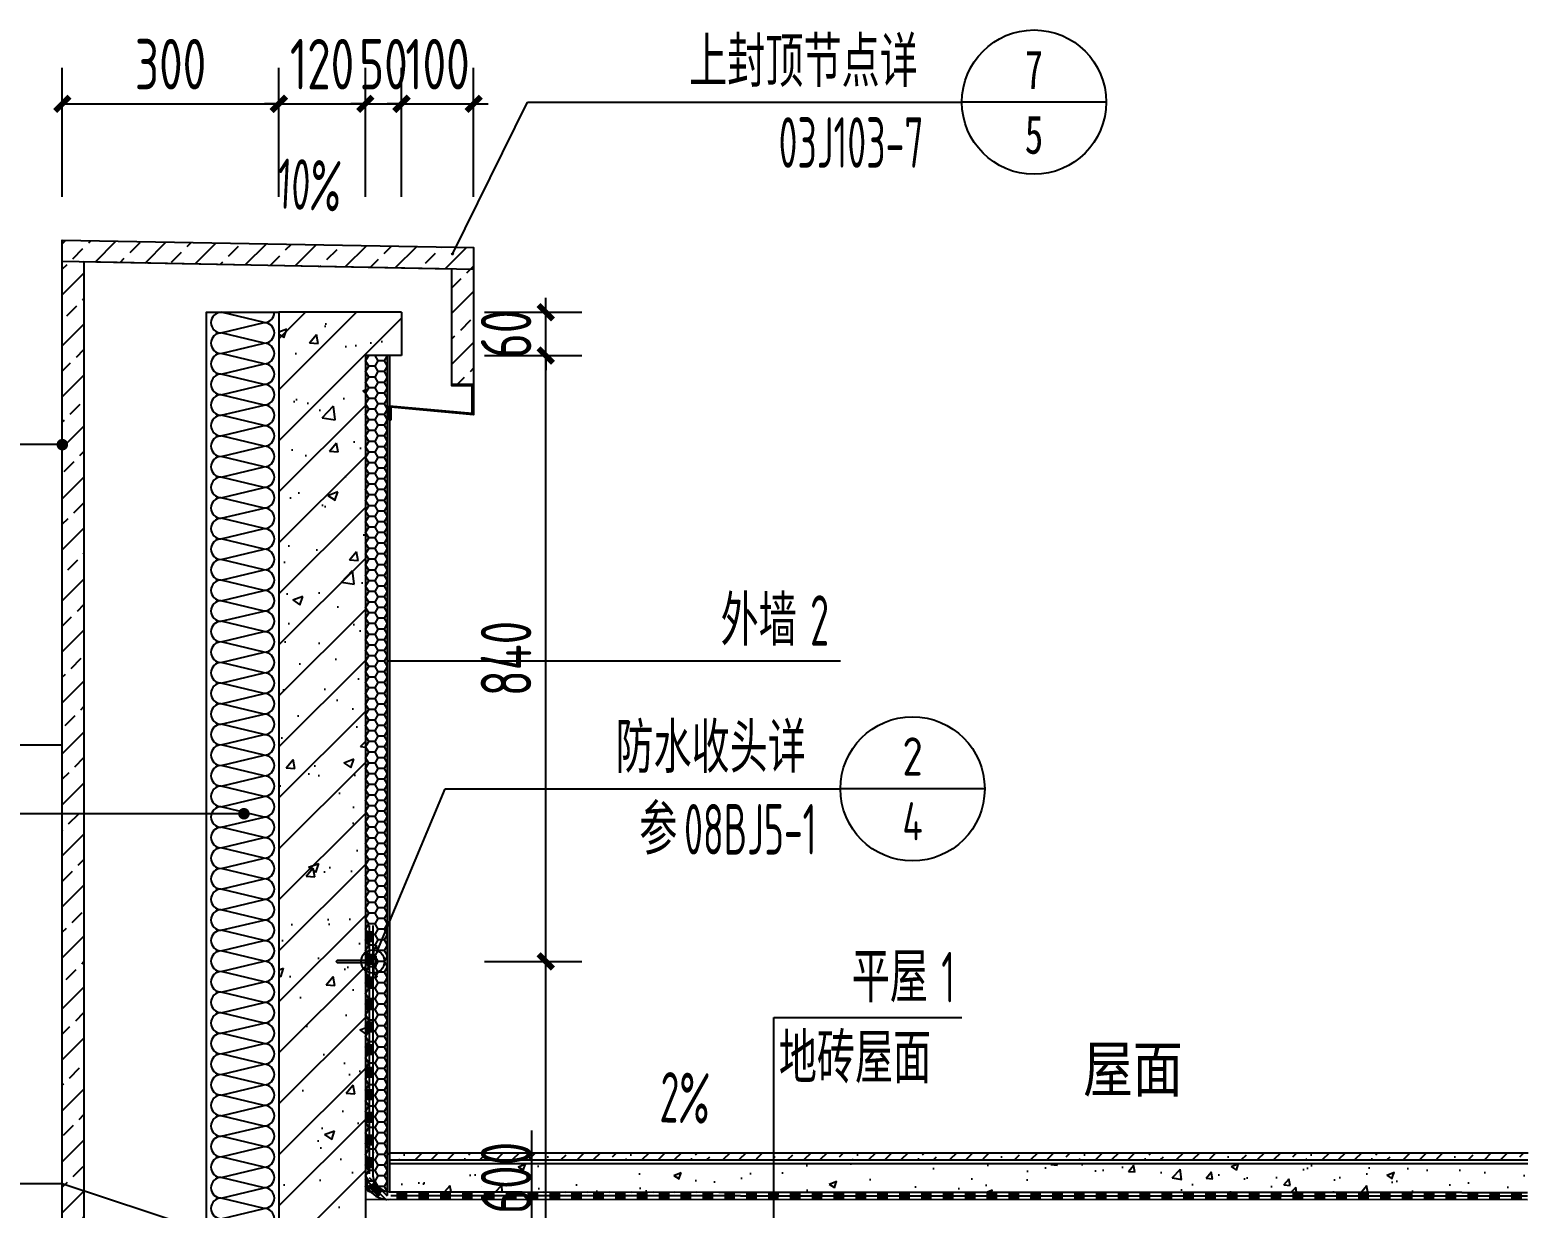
# Model space of a CAD drawing. Extents: x 198753 to 882193, y -399300 to 132460.
# Drawn here: x 411660 to 413736, y -60487 to -58853 of the extents above; entities that cross this region are included whole.
import ezdxf
from ezdxf.enums import TextEntityAlignment as Align

# ---------------------------------------------------------------- set-up
doc = ezdxf.new("R2010")
doc.units = 0
doc.header["$LTSCALE"] = 1000
doc.header["$MEASUREMENT"] = 0
doc.linetypes.add('DASH', pattern=[0.35, 0.25, -0.1])
doc.linetypes.add('DOTE', pattern=[2.42, 2, -0.2, 0.02, -0.2])
for name, color, linetype in [('01-标注_尺寸', 124, 'Continuous'), ('01-标注_符号', 200, 'Continuous'), ('02-TEXT_标注', 130, 'Continuous'), ('05-填充_天正', 26, 'Continuous'), ('A-0-房间名称', 7, 'Continuous'), ('A-D-金属剖线', 200, 'Continuous'), ('A-O_屋面', 201, 'Continuous'), ('A-O_防水层', 222, 'Continuous'), ('A-SUR_保温', 222, 'Continuous'), ('A-SUR_看线', 231, 'Continuous'), ('A_AXIS-轴线', 36, 'DOTE'), ('A_STR-砼墙', 51, 'Continuous'), ('D_石材', 111, 'Continuous'), ('构造物', 145, 'Continuous')]:
    doc.layers.add(name, color=color, linetype=linetype)
doc.styles.add('_TCH_DIM', font='ROS1', dxfattribs={"width": 0.8, "bigfont": 'JD'})
doc.styles.add('_TCH_DIM_T3', font='ROS1', dxfattribs={"width": 0.8, "bigfont": 'JD'})
doc.styles.add('_TCH_LABEL', font='STXIHEI.TTF', dxfattribs={"width": 0.75})
doc.styles.add('_TCH_SPACE', font='STXIHEI.TTF', dxfattribs={"width": 0.75, "height": 5})
doc.dimstyles.new('_TCH_ARCH&&20', dxfattribs={"dimtxt": 70, "dimasz": 20, "dimexe": 50, "dimexo": 60, "dimgap": 20, "dimtad": 1, "dimdec": 0, "dimzin": 0, "dimdsep": 46, "dimtxsty": '_TCH_DIM_T3', "dimblk": 'ARCHTICK', "dimcen": 0.09, "dimclrt": 4, "dimazin": 2, "dimtfac": 1, "dimtdec": 0, "dimtix": 1, "dimtmove": 2, "dimatfit": 3, "dimfxl": 0, "dimtolj": 1, "dimtzin": 0, "dimarcsym": 0})
pattern_1 = [(45, (0, 0), (-35.355339, 35.355339), []), (50, (0, 0), (143.452037, -12.550427), [15, -165]), (355, (0, 0), (-27.750267, 150.438427), [12, -132]), (100.4514, (11.95, -1.05), (115.701876, 137.88791), [12.74804, -140.22842]), (46.1842, (0, 40), (213.44821, -33.1038), [22.5, -247.5]), (96.6356, (17.79, 37.24), (186.93254, 194.82357), [19.12206, -210.3426]), (351.1842, (0, 40), (186.93239, 194.82372), [18, -198]), (21, (20, 30), (119.38141, -80.523778), [15, -165]), (326, (20, 30), (48.663066, 145.03001), [12, -132]), (71.4514, (29.95, 23.29), (168.044526, 64.5061), [12.74804, -140.22842]), (37.5, (0, 0), (2.431971, 66.578771), [0, -130.4, 0, -134, 0, -132.5]), (7.5, (0, 0), (52.613907, 78.882342), [0, -76.4, 0, -127.4, 0, -50.5]), (327.5, (-44.6, 0), (106.764487, -4.5109743), [0, -50, 0, -156, 0, -207]), (317.5, (-64.6, 0), (116.637234, 20.020996), [0, -65, 0, -103.6, 0, -147])]

# ---------------------------------------------------------------- blocks, each defined once
blk = doc.blocks.new('A$C1C2A6847')
for p, q in [((52, 23.1), (55, 28.3)), ((55, 28.3), (55, 14)), ((52, 19.1), (55, 14))]:
    blk.add_line(p, q)
for points in [[(56, 42.1), (51, 37.1), (51, 5.1), (56, 0.1)], [(0, 21.1), (2, 23.1), (52, 23.1), (52, 19.1), (2, 19.1), (0, 21.1)], [(56.7, 41.4), (52, 36.7), (52, 26.6)], [(52, 25.6), (52, 16.6)], [(52, 15.6), (52, 5.6), (56.7, 0.9)]]:
    blk.add_lwpolyline(points)
for centre, start, end in [((56.4, 41.8), 315, 135), ((52, 26.1), 270, 90), ((52, 16.1), 270, 90), ((56.4, 0.5), 225, 45)]:
    blk.add_arc(centre, 0.5, start, end)
blk = doc.blocks.new('$LinePat$防水层2')
at = {"color": 0}
blk.add_line((0, 0), (600, 0), dxfattribs=at)
blk.add_solid([(150, 0), (450, 0), (150, -100), (450, -100)], dxfattribs=at)
blk = doc.blocks.new('$LinePat$聚苯板')
at = {"color": 0}
for p, q in [((14.8, -8.6), (0, 0)), ((29.7, 0), (14.8, -8.6)), ((14.8, -25.7), (0, -34.3)), ((0, -34.3), (0, -51.4)), ((14.8, -8.6), (14.8, -25.7)), ((29.7, -34.3), (14.8, -25.7)), ((0, -51.4), (14.8, -60)), ((14.8, -60), (29.7, -51.4))]:
    blk.add_line(p, q, dxfattribs=at)
blk = doc.blocks.new('_ArchTick')
at = {"color": 0, "linetype": 'ByBlock', "const_width": 0.4}
blk.add_lwpolyline([(-0.5, -0.5), (0.5, 0.5)], dxfattribs=at)
blk = doc.blocks.new('*D1651')
at = {"layer": '01-标注_尺寸', "color": 0, "lineweight": -2, "transparency": 16777216}
for p, q in [((412289.8, -60144.9), (412424.9, -60144.9)), ((412374.9, -60744.9), (412374.9, -60144.9)), ((412289.8, -60744.9), (412424.9, -60744.9))]:
    blk.add_line(p, q, dxfattribs=at)
at = {"layer": 'Defpoints', "color": 0, "transparency": 16777216}
for p in [(412229.8, -60144.9), (412374.9, -60144.9), (412229.8, -60744.9)]:
    blk.add_point(p, dxfattribs=at)
at = {"layer": '01-标注_尺寸', "color": 0, "lineweight": -2, "transparency": 16777216, "xscale": 20, "yscale": 20, "zscale": 20}
for p, rotation in [((412374.9, -60144.9), 90), ((412374.9, -60744.9), 270)]:
    blk.add_blockref('_ArchTick', p, dxfattribs=dict(at, rotation=rotation))
at = {"layer": '01-标注_尺寸', "color": 4, "transparency": 16777216, "insert": (412319.9, -60444.9), "char_height": 70, "attachment_point": 5, "rotation": 90, "style": '_TCH_DIM_T3'}
blk.add_mtext('\\A1;600', dxfattribs=at)
blk = doc.blocks.new('*D1652')
at = {"layer": '01-标注_尺寸', "color": 0, "lineweight": -2, "transparency": 16777216}
for p, q in [((412289.8, -59304.9), (412424.9, -59304.9)), ((412374.9, -60144.9), (412374.9, -59304.9)), ((412289.8, -60144.9), (412424.9, -60144.9))]:
    blk.add_line(p, q, dxfattribs=at)
at = {"layer": 'Defpoints', "color": 0, "transparency": 16777216}
for p in [(412229.8, -59304.9), (412374.9, -59304.9), (412229.8, -60144.9)]:
    blk.add_point(p, dxfattribs=at)
at = {"layer": '01-标注_尺寸', "color": 0, "lineweight": -2, "transparency": 16777216, "xscale": 20, "yscale": 20, "zscale": 20}
for p, rotation in [((412374.9, -59304.9), 90), ((412374.9, -60144.9), 270)]:
    blk.add_blockref('_ArchTick', p, dxfattribs=dict(at, rotation=rotation))
at = {"layer": '01-标注_尺寸', "color": 4, "transparency": 16777216, "insert": (412319.9, -59724.9), "char_height": 70, "attachment_point": 5, "rotation": 90, "style": '_TCH_DIM_T3'}
blk.add_mtext('\\A1;840', dxfattribs=at)
blk = doc.blocks.new('*D1653')
at = {"layer": '01-标注_尺寸', "color": 0, "lineweight": -2, "transparency": 16777216}
for p, q in [((412374.9, -59244.9), (412374.9, -59224.9)), ((412289.8, -59244.9), (412424.9, -59244.9)), ((412374.9, -59304.9), (412374.9, -59244.9)), ((412289.8, -59304.9), (412424.9, -59304.9)), ((412374.9, -59304.9), (412374.9, -59324.9))]:
    blk.add_line(p, q, dxfattribs=at)
at = {"layer": 'Defpoints', "color": 0, "transparency": 16777216}
for p in [(412229.8, -59244.9), (412374.9, -59244.9), (412229.8, -59304.9)]:
    blk.add_point(p, dxfattribs=at)
at = {"layer": '01-标注_尺寸', "color": 0, "lineweight": -2, "transparency": 16777216, "xscale": 20, "yscale": 20, "zscale": 20}
for p, rotation in [((412374.9, -59244.9), 270), ((412374.9, -59304.9), 90)]:
    blk.add_blockref('_ArchTick', p, dxfattribs=dict(at, rotation=rotation))
at = {"layer": '01-标注_尺寸', "color": 4, "transparency": 16777216, "insert": (412319.9, -59274.9), "char_height": 70, "attachment_point": 5, "rotation": 90, "style": '_TCH_DIM_T3'}
blk.add_mtext('\\A1;60', dxfattribs=at)
blk = doc.blocks.new('$LinePat$岩棉板')
at = {"color": 0}
for p, q in [((0, -17), (12, -67)), ((12, -67), (24, -17))]:
    blk.add_line(p, q, dxfattribs=at)
for centre, start, end in [((12, -17), 0, 180), ((0, -67), 270, 0), ((24, -67), 180, 270)]:
    blk.add_arc(centre, 12, start, end, dxfattribs=at)
at = {"layer": 'Defpoints'}
blk.add_point((0, 0.1), dxfattribs=at)
at = {"layer": 'Defpoints', "color": 0}
blk.add_point((24, -84), dxfattribs=at)
blk = doc.blocks.new('*D1660')
at = {"layer": '01-标注_尺寸', "color": 0, "lineweight": -2, "transparency": 16777216}
for p, q in [((411704.9, -59084.9), (411704.9, -58905.9)), ((412004.9, -59084.9), (412004.9, -58905.9)), ((411704.9, -58955.9), (412004.9, -58955.9))]:
    blk.add_line(p, q, dxfattribs=at)
at = {"layer": 'Defpoints', "color": 0, "transparency": 16777216}
for p in [(412004.9, -58955.9), (411704.9, -59144.9), (412004.9, -59144.9)]:
    blk.add_point(p, dxfattribs=at)
at = {"layer": '01-标注_尺寸', "color": 0, "lineweight": -2, "transparency": 16777216, "xscale": 20, "yscale": 20, "zscale": 20, "rotation": 180}
blk.add_blockref('_ArchTick', (411704.9, -58955.9), dxfattribs=at)
at = {"layer": '01-标注_尺寸', "color": 0, "lineweight": -2, "transparency": 16777216, "xscale": 20, "yscale": 20, "zscale": 20}
blk.add_blockref('_ArchTick', (412004.9, -58955.9), dxfattribs=at)
at = {"layer": '01-标注_尺寸', "color": 4, "transparency": 16777216, "insert": (411854.9, -58900.9), "char_height": 70, "attachment_point": 5, "style": '_TCH_DIM_T3'}
blk.add_mtext('\\A1;300', dxfattribs=at)
blk = doc.blocks.new('*D1661')
at = {"layer": '01-标注_尺寸', "color": 0, "lineweight": -2, "transparency": 16777216}
for p, q in [((412004.9, -59084.9), (412004.9, -58905.9)), ((412124.9, -59084.9), (412124.9, -58905.9)), ((412004.9, -58955.9), (411984.9, -58955.9)), ((412004.9, -58955.9), (412124.9, -58955.9)), ((412124.9, -58955.9), (412144.9, -58955.9))]:
    blk.add_line(p, q, dxfattribs=at)
at = {"layer": 'Defpoints', "color": 0, "transparency": 16777216}
for p in [(412124.9, -58955.9), (412004.9, -59144.9), (412124.9, -59144.9)]:
    blk.add_point(p, dxfattribs=at)
at = {"layer": '01-标注_尺寸', "color": 0, "lineweight": -2, "transparency": 16777216, "xscale": 20, "yscale": 20, "zscale": 20}
blk.add_blockref('_ArchTick', (412004.9, -58955.9), dxfattribs=at)
at = {"layer": '01-标注_尺寸', "color": 0, "lineweight": -2, "transparency": 16777216, "xscale": 20, "yscale": 20, "zscale": 20, "rotation": 180}
blk.add_blockref('_ArchTick', (412124.9, -58955.9), dxfattribs=at)
at = {"layer": '01-标注_尺寸', "color": 4, "transparency": 16777216, "insert": (412064.9, -58900.9), "char_height": 70, "attachment_point": 5, "style": '_TCH_DIM_T3'}
blk.add_mtext('\\A1;120', dxfattribs=at)
blk = doc.blocks.new('*D1662')
at = {"layer": '01-标注_尺寸', "color": 0, "lineweight": -2, "transparency": 16777216}
for p, q in [((412124.9, -59084.9), (412124.9, -58905.9)), ((412174.9, -59084.9), (412174.9, -58905.9)), ((412124.9, -58955.9), (412104.9, -58955.9)), ((412124.9, -58955.9), (412174.9, -58955.9)), ((412174.9, -58955.9), (412194.9, -58955.9))]:
    blk.add_line(p, q, dxfattribs=at)
at = {"layer": 'Defpoints', "color": 0, "transparency": 16777216}
for p in [(412174.9, -58955.9), (412124.9, -59144.9), (412174.9, -59144.9)]:
    blk.add_point(p, dxfattribs=at)
at = {"layer": '01-标注_尺寸', "color": 0, "lineweight": -2, "transparency": 16777216, "xscale": 20, "yscale": 20, "zscale": 20}
blk.add_blockref('_ArchTick', (412124.9, -58955.9), dxfattribs=at)
at = {"layer": '01-标注_尺寸', "color": 0, "lineweight": -2, "transparency": 16777216, "xscale": 20, "yscale": 20, "zscale": 20, "rotation": 180}
blk.add_blockref('_ArchTick', (412174.9, -58955.9), dxfattribs=at)
at = {"layer": '01-标注_尺寸', "color": 4, "transparency": 16777216, "insert": (412149.9, -58900.9), "char_height": 70, "attachment_point": 5, "style": '_TCH_DIM_T3'}
blk.add_mtext('\\A1;50', dxfattribs=at)
blk = doc.blocks.new('*D1663')
at = {"layer": '01-标注_尺寸', "color": 0, "lineweight": -2, "transparency": 16777216}
for p, q in [((412174.9, -59084.9), (412174.9, -58905.9)), ((412274.9, -59084.9), (412274.9, -58905.9)), ((412174.9, -58955.9), (412154.9, -58955.9)), ((412174.9, -58955.9), (412274.9, -58955.9)), ((412274.9, -58955.9), (412294.9, -58955.9))]:
    blk.add_line(p, q, dxfattribs=at)
at = {"layer": 'Defpoints', "color": 0, "transparency": 16777216}
for p in [(412274.9, -58955.9), (412174.9, -59144.9), (412274.9, -59144.9)]:
    blk.add_point(p, dxfattribs=at)
at = {"layer": '01-标注_尺寸', "color": 0, "lineweight": -2, "transparency": 16777216, "xscale": 20, "yscale": 20, "zscale": 20}
blk.add_blockref('_ArchTick', (412174.9, -58955.9), dxfattribs=at)
at = {"layer": '01-标注_尺寸', "color": 0, "lineweight": -2, "transparency": 16777216, "xscale": 20, "yscale": 20, "zscale": 20, "rotation": 180}
blk.add_blockref('_ArchTick', (412274.9, -58955.9), dxfattribs=at)
at = {"layer": '01-标注_尺寸', "color": 4, "transparency": 16777216, "insert": (412224.9, -58900.9), "char_height": 70, "attachment_point": 5, "style": '_TCH_DIM_T3'}
blk.add_mtext('\\A1;100', dxfattribs=at)

msp = doc.modelspace()

# ---------------------------------------------------------------- hatches: boundary and pattern name
at = {"layer": '05-填充_天正'}
h = msp.add_hatch(dxfattribs=at)
h.set_pattern_fill('天然石材', color=256, scale=10, style=0)
h.set_pattern_definition([(45, (362127.214, -77826.947), (-35.355353, 35.355353), []), (45, (362144.6, -77844.9), (-35.355353, 35.355353), [19.73685, -11.2782])])
h.paths.add_polyline_path([(412004.9, -62644.9), (411704.9, -62644.9), (411704.9, -59144.9), (412274.9, -59154.9), (412274.9, -59344.9), (412244.9, -59344.9), (412244.9, -59184.9), (411734.9, -59174.9), (411734.9, -62614.9), (412004.9, -62614.9)])
h = msp.add_hatch(dxfattribs=at)
h.set_pattern_fill('钢筋混凝土', color=256, scale=20, style=0)
h.set_pattern_definition(pattern_1)
h.paths.add_polyline_path([(412004.9, -59244.9), (412004.9, -59304.9), (412174.9, -59304.9), (412174.9, -59244.9)])
h = msp.add_hatch(dxfattribs=at)
h.set_pattern_fill('钢筋混凝土', color=256, scale=20, style=0)
h.set_pattern_definition(pattern_1)
h.paths.add_polyline_path([(412004.9, -60744.9), (412124.9, -60744.9), (412124.9, -59304.9), (412004.9, -59304.9)])
at = {"layer": 'A-SUR_保温'}
h = msp.add_hatch(dxfattribs=at)
h.set_pattern_fill('ANSI36', color=26, scale=10)
h.set_pattern_definition([(45, (322600.384, 341678.143), (8.4189901, 30.8696304), [39.6875, -7.9375, 0, -7.9375])])
h.paths.add_polyline_path([(413734.9, -60419.7), (413734.9, -60409.7), (412135.2, -60409.5), (412135.2, -60419.5)])
h = msp.add_hatch(dxfattribs=at)
h.set_pattern_fill('混凝土', color=26, scale=15)
h.set_pattern_definition([(50, (322600.38, 341678.14), (107.589027, -9.41282), [11.25, -123.75]), (355, (322600.38, 341678.14), (-20.8127, 112.82882), [9, -99]), (100.4514, (322609.35, 341677.36), (86.776407, 103.41593), [9.561029, -105.171317]), (46.1842, (322600.38, 341708.14), (160.086157, -24.827852), [16.875, -185.625]), (96.6356, (322613.72, 341706.07), (140.199406, 146.11768), [14.34154, -157.75695]), (351.1842, (322600.38, 341708.14), (140.19929, 146.11779), [13.5, -148.5]), (21, (322615.38, 341700.64), (89.536058, -60.392834), [11.25, -123.75]), (326, (322615.38, 341700.64), (36.4973, 108.772507), [9, -99]), (71.4514, (322622.84, 341695.61), (126.033394, 48.379575), [9.561029, -105.171317]), (37.5, (322600.384, 341678.143), (1.8239783, 49.934078), [0, -97.8, 0, -100.5, 0, -99.375]), (7.5, (322600.384, 341678.143), (39.4604306, 59.161757), [0, -57.3, 0, -95.55, 0, -37.875]), (327.5, (322566.934, 341678.143), (80.0733654, -3.3832308), [0, -37.5, 0, -117, 0, -155.25]), (317.5, (322551.934, 341678.14), (87.477925, 15.015747), [0, -48.75, 0, -77.7, 0, -110.25])])
h.paths.add_polyline_path([(413734.9, -60464.6), (413734.9, -60425), (412165.2, -60425), (412165.2, -60464.5)])

# ---------------------------------------------------------------- linework, layer by layer
at = {"layer": '01-标注_符号'}
for p, q in [((412246, -59163.3), (412349.5, -58953.5)), ((412349.5, -58953.5), (412951.6, -58953.5)), ((413151.6, -58953.5), (412951.6, -58953.5)), ((411704.9, -59428.4), (411628, -59428.4)), ((412155.2, -59728.2), (412359.1, -59728.2)), ((412359.1, -59728.2), (412783.2, -59728.2)), ((412141.5, -60129.9), (412235.3, -59905.6)), ((412235.3, -59905.6), (412783.2, -59905.6)), ((412983.2, -59905.6), (412783.2, -59905.6)), ((411956.6, -59940.1), (411628, -59940.1)), ((412691, -60744.9), (412691, -60222.7)), ((412691, -60222.7), (412951.6, -60222.7)), ((411704.9, -60453), (411018, -60453)), ((412139.9, -60597), (411704.9, -60453))]:
    msp.add_line(p, q, dxfattribs=at)
for points in [[(411932.5, -59118.8, 0, 0, 0), (412091.1, -59126.5, 16, 0, 0), (412151.1, -59129.4, 0, 0, 0)], [(412450.6, -60386.2, 0, 0, 0), (412609.3, -60391.3, 16, 0, 0), (412669.2, -60393.2, 0, 0, 0)]]:
    msp.add_lwpolyline(points, format="xyseb", dxfattribs=at)
at = {"layer": '01-标注_符号', "const_width": 8}
for points in [[(411708.9, -59428.4, 1), (411700.9, -59428.4, 1)], [(411960.6, -59940.1, 1), (411952.6, -59940.1, 1)]]:
    msp.add_lwpolyline(points, format="xyb", close=True, dxfattribs=at)
at = {"layer": '01-标注_符号'}
for centre, radius in [((413051.6, -58953.5), 100), ((412245.6, -59164.1), 0.876), ((412883.2, -59905.6), 100), ((412135.2, -60144.9), 16.2)]:
    msp.add_circle(centre, radius, dxfattribs=at)
at = {"layer": 'A-D-金属剖线'}
msp.add_lwpolyline([(412160.2, -59394.4), (412158.2, -59394.4), (412158.2, -59374.4), (412272.9, -59384.7), (412272.9, -59346.9), (412244.9, -59346.9), (412244.9, -59344.9), (412274.9, -59344.9), (412274.9, -59386.9), (412160.2, -59376.6), (412160.2, -59394.4)], dxfattribs=at)
at = {"layer": 'A-O_屋面'}
for p, q in [((412158.9, -60410), (413736.2, -60410)), ((412158.2, -60420), (413736.1, -60420)), ((412158.2, -60425), (413736, -60425)), ((412125.2, -60474.4), (413735.3, -60474.9))]:
    msp.add_line(p, q, dxfattribs=at)
msp.add_lwpolyline([(412158.2, -59304.9), (412158.2, -60464.4)], dxfattribs=at)
at = {"layer": 'A-O_防水层'}
for points in [[(412125.2, -59304.9), (412125.2, -60439.4, 0.49936), (412160.2, -60474.4), (413735.3, -60474.9)], [(412135.2, -60094.9), (412135.2, -60439.4, 0.414214), (412160.2, -60464.4), (413735.4, -60465)]]:
    msp.add_lwpolyline(points, format="xyb", dxfattribs=at)
at = {"layer": 'A-SUR_保温', "color": 26}
msp.add_line((412155.2, -59304.9), (412155.2, -60469.4), dxfattribs=at)
at = {"layer": 'A-SUR_保温'}
msp.add_lwpolyline([(412004.9, -62614.9), (411904.9, -62614.9), (411904.9, -59244.9), (412004.9, -59244.9)], dxfattribs=at)
at = {"layer": 'A-SUR_看线'}
msp.add_line((411704.9, -59844.9), (407932.9, -59844.9), dxfattribs=at)
at = {"layer": 'A_AXIS-轴线', "ltscale": 0.4}
msp.add_line((412354.9, -60379.4), (412354.9, -78919.5), dxfattribs=at)
at = {"layer": 'A_STR-砼墙'}
for p, q in [((412004.9, -59244.9), (412004.9, -59304.9)), ((412174.9, -59244.9), (412004.9, -59244.9)), ((412174.9, -59244.9), (412174.9, -59304.9)), ((412004.9, -59304.9), (412004.9, -60744.9)), ((412124.9, -59304.9), (412124.9, -60744.9)), ((412174.9, -59304.9), (412124.9, -59304.9))]:
    msp.add_line(p, q, dxfattribs=at)
at = {"layer": 'D_石材'}
msp.add_line((412274.9, -59185.5), (411704.9, -59174.3), dxfattribs=at)
msp.add_lwpolyline([(412004.9, -62644.9), (411704.9, -62644.9), (411704.9, -59144.9), (412274.9, -59154.9), (412274.9, -59344.9), (412244.9, -59344.9), (412244.9, -59184.9), (411734.9, -59174.9), (411734.9, -62614.9), (412004.9, -62614.9)], close=True, dxfattribs=at)

# ---------------------------------------------------------------- block references
at = {"layer": 'A-O_防水层', "yscale": 0.05, "zscale": 0.05}
for p, xscale, rotation in [((412130.2, -60094.9), 0.05219458858855378, 270.0000000022945), ((412135.2, -60094.9), 0.05219458858855378, 270.0000000022945), ((412130.2, -60126.2), 0.05219458858855378, 270.0000000022945), ((412135.2, -60126.2), 0.05219458858855378, 270.0000000022945), ((412130.2, -60157.5), 0.05219458858855378, 270.0000000022945), ((412135.2, -60157.5), 0.05219458858855378, 270.0000000022945), ((412130.2, -60188.8), 0.05219458858855378, 270.0000000022945), ((412135.2, -60188.8), 0.05219458858855378, 270.0000000022945), ((412130.2, -60220.2), 0.05219458858855378, 270.0000000022945), ((412135.2, -60220.2), 0.05219458858855378, 270.0000000022945), ((412130.2, -60251.5), 0.05219458858855378, 270.0000000022945), ((412135.2, -60251.5), 0.05219458858855378, 270.0000000022945), ((412130.2, -60282.8), 0.05219458858855378, 270.0000000022945), ((412135.2, -60282.8), 0.05219458858855378, 270.0000000022945), ((412130.2, -60314.1), 0.05219458858855378, 270.0000000022945), ((412135.2, -60314.1), 0.05219458858855378, 270.0000000022945), ((412130.2, -60345.4), 0.05219458858855378, 270.0000000022945), ((412135.2, -60345.4), 0.05219458858855378, 270.0000000022945), ((412130.2, -60376.7), 0.05219458858855378, 270.0000000022945), ((412135.2, -60376.7), 0.05219458858855378, 270.0000000022945), ((412130.2, -60408.1), 0.05219458858855378, 270.0000000022945), ((412135.2, -60408.1), 0.05219458858855378, 270.0000000022945), ((412124, -60445.6), 0.07071067811865477, 315), ((412130, -60444.6), 0.05892556509887896, 315), ((412160.2, -60464.4), 0.05048550329985482, 359.9780935677489), ((412160.2, -60469.4), 0.05048334911008409, 359.979408803351), ((412190.5, -60464.4), 0.05048550329985482, 359.9780935677489), ((412190.5, -60469.4), 0.05048334911008409, 359.979408803351), ((412220.8, -60464.4), 0.05048550329985482, 359.9780935677489), ((412220.8, -60469.4), 0.05048334911008409, 359.979408803351), ((412251.1, -60464.4), 0.05048550329985482, 359.9780935677489), ((412251.1, -60469.4), 0.05048334911008409, 359.979408803351), ((412281.4, -60464.4), 0.05048550329985482, 359.9780935677489), ((412281.4, -60469.4), 0.05048334911008409, 359.979408803351), ((412311.7, -60464.4), 0.05048550329985482, 359.9780935677489), ((412311.7, -60469.4), 0.05048334911008409, 359.979408803351), ((412342, -60464.5), 0.05048550329985482, 359.9780935677489), ((412342, -60469.4), 0.05048334911008409, 359.979408803351), ((412372.2, -60469.5), 0.05048334911008409, 359.979408803351), ((412372.3, -60464.5), 0.05048550329985482, 359.9780935677489), ((412402.5, -60464.5), 0.05048550329985482, 359.9780935677489), ((412402.5, -60469.5), 0.05048334911008409, 359.979408803351), ((412432.8, -60464.5), 0.05048550329985482, 359.9780935677489), ((412432.8, -60469.5), 0.05048334911008409, 359.979408803351), ((412463.1, -60464.5), 0.05048550329985482, 359.9780935677489), ((412463.1, -60469.5), 0.05048334911008409, 359.979408803351), ((412493.4, -60464.5), 0.05048550329985482, 359.9780935677489), ((412493.4, -60469.5), 0.05048334911008409, 359.979408803351), ((412523.7, -60464.5), 0.05048550329985482, 359.9780935677489), ((412523.7, -60469.5), 0.05048334911008409, 359.979408803351), ((412554, -60464.5), 0.05048550329985482, 359.9780935677489), ((412554, -60469.5), 0.05048334911008409, 359.979408803351), ((412584.3, -60464.5), 0.05048550329985482, 359.9780935677489), ((412584.3, -60469.5), 0.05048334911008409, 359.979408803351), ((412614.6, -60464.6), 0.05048550329985482, 359.9780935677489), ((412614.6, -60469.5), 0.05048334911008409, 359.979408803351), ((412644.9, -60464.6), 0.05048550329985482, 359.9780935677489), ((412644.9, -60469.6), 0.05048334911008409, 359.979408803351), ((412675.1, -60469.6), 0.05048334911008409, 359.979408803351), ((412675.2, -60464.6), 0.05048550329985482, 359.9780935677489), ((412705.4, -60469.6), 0.05048334911008409, 359.979408803351), ((412705.5, -60464.6), 0.05048550329985482, 359.9780935677489), ((412735.8, -60464.6), 0.05048550329985482, 359.9780935677489), ((412735.7, -60469.6), 0.05048334911008409, 359.979408803351), ((412766, -60464.6), 0.05048550329985482, 359.9780935677489), ((412766, -60469.6), 0.05048334911008409, 359.979408803351), ((412796.3, -60464.6), 0.05048550329985482, 359.9780935677489), ((412796.3, -60469.6), 0.05048334911008409, 359.979408803351), ((412826.6, -60464.6), 0.05048550329985482, 359.9780935677489), ((412826.6, -60469.6), 0.05048334911008409, 359.979408803351), ((412856.9, -60464.6), 0.05048550329985482, 359.9780935677489), ((412856.9, -60469.6), 0.05048334911008409, 359.979408803351), ((412887.2, -60464.7), 0.05048550329985482, 359.9780935677489), ((412887.2, -60469.6), 0.05048334911008409, 359.979408803351), ((412917.5, -60464.7), 0.05048550329985482, 359.9780935677489), ((412917.5, -60469.7), 0.05048334911008409, 359.979408803351), ((412947.8, -60464.7), 0.05048550329985482, 359.9780935677489), ((412947.8, -60469.7), 0.05048334911008409, 359.979408803351), ((412978, -60469.7), 0.05048334911008409, 359.979408803351), ((412978.1, -60464.7), 0.05048550329985482, 359.9780935677489), ((413008.3, -60469.7), 0.05048334911008409, 359.979408803351), ((413008.4, -60464.7), 0.05048550329985482, 359.9780935677489), ((413038.6, -60469.7), 0.05048334911008409, 359.979408803351), ((413038.7, -60464.7), 0.05048550329985482, 359.9780935677489), ((413068.9, -60469.7), 0.05048334911008409, 359.979408803351), ((413069, -60464.7), 0.05048550329985482, 359.9780935677489), ((413099.2, -60464.7), 0.05048550329985482, 359.9780935677489), ((413099.2, -60469.7), 0.05048334911008409, 359.979408803351), ((413129.5, -60464.8), 0.05048550329985482, 359.9780935677489), ((413129.5, -60469.7), 0.05048334911008409, 359.979408803351), ((413159.8, -60464.8), 0.05048550329985482, 359.9780935677489), ((413159.8, -60469.7), 0.05048334911008409, 359.979408803351), ((413190.1, -60464.8), 0.05048550329985482, 359.9780935677489), ((413190.1, -60469.8), 0.05048334911008409, 359.979408803351), ((413220.4, -60464.8), 0.05048550329985482, 359.9780935677489), ((413220.4, -60469.8), 0.05048334911008409, 359.979408803351), ((413250.7, -60464.8), 0.05048550329985482, 359.9780935677489), ((413250.7, -60469.8), 0.05048334911008409, 359.979408803351), ((413280.9, -60469.8), 0.05048334911008409, 359.979408803351), ((413281, -60464.8), 0.05048550329985482, 359.9780935677489), ((413311.2, -60469.8), 0.05048334911008409, 359.979408803351), ((413311.3, -60464.8), 0.05048550329985482, 359.9780935677489), ((413341.5, -60469.8), 0.05048334911008409, 359.979408803351), ((413341.6, -60464.8), 0.05048550329985482, 359.9780935677489), ((413371.8, -60469.8), 0.05048334911008409, 359.979408803351), ((413371.9, -60464.8), 0.05048550329985482, 359.9780935677489), ((413402.1, -60469.8), 0.05048334911008409, 359.979408803351), ((413402.2, -60464.9), 0.05048550329985482, 359.9780935677489), ((413432.5, -60464.9), 0.05048550329985482, 359.9780935677489), ((413432.4, -60469.8), 0.05048334911008409, 359.979408803351), ((413462.7, -60464.9), 0.05048550329985482, 359.9780935677489), ((413462.7, -60469.9), 0.05048334911008409, 359.979408803351), ((413493, -60464.9), 0.05048550329985482, 359.9780935677489), ((413493, -60469.9), 0.05048334911008409, 359.979408803351), ((413523.3, -60464.9), 0.05048550329985482, 359.9780935677489), ((413523.3, -60469.9), 0.05048334911008409, 359.979408803351), ((413553.6, -60464.9), 0.05048550329985482, 359.9780935677489), ((413553.6, -60469.9), 0.05048334911008409, 359.979408803351), ((413583.8, -60469.9), 0.05048334911008409, 359.979408803351), ((413583.9, -60464.9), 0.05048550329985482, 359.9780935677489), ((413614.1, -60469.9), 0.05048334911008409, 359.979408803351), ((413614.2, -60464.9), 0.05048550329985482, 359.9780935677489), ((413644.4, -60469.9), 0.05048334911008409, 359.979408803351), ((413644.5, -60465), 0.05048550329985482, 359.9780935677489), ((413674.7, -60469.9), 0.05048334911008409, 359.979408803351), ((413674.8, -60465), 0.05048550329985482, 359.9780935677489), ((413705, -60469.9), 0.05048334911008409, 359.979408803351), ((413705.1, -60465), 0.05048550329985482, 359.9780935677489)]:
    msp.add_blockref('$LinePat$防水层2', p, dxfattribs=dict(at, xscale=xscale, rotation=rotation))
at = {"layer": 'A-SUR_保温', "xscale": 1.189971750404903, "yscale": 1.188379012465143, "zscale": 1.188379012465143, "rotation": 89.99999999998417}
for p in [(411904.9, -59273.5), (411904.9, -59302), (411904.9, -59330.6), (411904.9, -59359.1), (411904.9, -59387.7), (411904.9, -59416.3), (411904.9, -59444.8), (411904.9, -59473.4), (411904.9, -59501.9), (411904.9, -59530.5), (411904.9, -59559.1), (411904.9, -59587.6), (411904.9, -59616.2), (411904.9, -59644.7), (411904.9, -59673.3), (411904.9, -59701.8), (411904.9, -59730.4), (411904.9, -59759), (411904.9, -59787.5), (411904.9, -59816.1), (411904.9, -59844.6), (411904.9, -59873.2), (411904.9, -59901.8), (411904.9, -59930.3), (411904.9, -59958.9), (411904.9, -59987.4), (411904.9, -60016), (411904.9, -60044.6), (411904.9, -60073.1), (411904.9, -60101.7), (411904.9, -60130.2), (411904.9, -60158.8), (411904.9, -60187.4), (411904.9, -60215.9), (411904.9, -60244.5), (411904.9, -60273), (411904.9, -60301.6), (411904.9, -60330.2), (411904.9, -60358.7), (411904.9, -60387.3), (411904.9, -60415.8), (411904.9, -60444.4), (411904.9, -60472.9), (411904.9, -60501.5)]:
    msp.add_blockref('$LinePat$岩棉板', p, dxfattribs=at)
at = {"layer": 'A-SUR_保温', "color": 26, "xscale": -0.5006201893967234, "yscale": 0.5, "zscale": 0.5, "rotation": 269.9999999982166}
for p in [(412155.2, -59319.8), (412155.2, -59334.6), (412155.2, -59349.5), (412155.2, -59364.4), (412155.2, -59379.2), (412155.2, -59394.1), (412155.2, -59409), (412155.2, -59423.8), (412155.2, -59438.7), (412155.2, -59453.5), (412155.2, -59468.4), (412155.2, -59483.3), (412155.2, -59498.1), (412155.2, -59513), (412155.2, -59527.9), (412155.2, -59542.7), (412155.2, -59557.6), (412155.2, -59572.5), (412155.2, -59587.3), (412155.2, -59602.2), (412155.2, -59617.1), (412155.2, -59631.9), (412155.2, -59646.8), (412155.2, -59661.6), (412155.2, -59676.5), (412155.2, -59691.4), (412155.2, -59706.2), (412155.2, -59721.1), (412155.2, -59736), (412155.2, -59750.8), (412155.2, -59765.7), (412155.2, -59780.6), (412155.2, -59795.4), (412155.2, -59810.3), (412155.2, -59825.2), (412155.2, -59840), (412155.2, -59854.9), (412155.2, -59869.8), (412155.2, -59884.6), (412155.2, -59899.5), (412155.2, -59914.3), (412155.2, -59929.2), (412155.2, -59944.1), (412155.2, -59958.9), (412155.2, -59973.8), (412155.2, -59988.7), (412155.2, -60003.5), (412155.2, -60018.4), (412155.2, -60033.3), (412155.2, -60048.1), (412155.2, -60063), (412155.2, -60077.9), (412155.2, -60092.7), (412155.2, -60107.6), (412155.2, -60122.4), (412155.2, -60137.3), (412155.2, -60152.2), (412155.2, -60167), (412155.2, -60181.9), (412155.2, -60196.8), (412155.2, -60211.6), (412155.2, -60226.5), (412155.2, -60241.4), (412155.2, -60256.2), (412155.2, -60271.1), (412155.2, -60286), (412155.2, -60300.8), (412155.2, -60315.7), (412155.2, -60330.6), (412155.2, -60345.4), (412155.2, -60360.3), (412155.2, -60375.1), (412155.2, -60390), (412155.2, -60404.9), (412155.2, -60419.7), (412155.2, -60434.6), (412155.2, -60449.5), (412155.2, -60464.3)]:
    msp.add_blockref('$LinePat$聚苯板', p, dxfattribs=at)
at = {"layer": '构造物', "linetype": 'DASH', "ltscale": 0.2}
msp.add_blockref('A$C1C2A6847', (412084.2, -60166), dxfattribs=at)

# ---------------------------------------------------------------- texts
at = {"layer": '02-TEXT_标注', "style": '_TCH_DIM'}
for s, height, width, p in [('上封顶节点详', 69.46, 0.8, (412573.7, -58932.5)), ('03J103-7', 70, 0.64, (412697.6, -59044.5)), ('外墙', 69.46, 0.8, (412617.2, -59707.2)), ('2', 70, 0.64, (412741.3, -59707.2)), ('防水收头详', 69.46, 0.8, (412471.4, -59883.4)), ('参', 69.5, 0.8, (412504.5, -59996.6)), ('08BJ5-1', 70, 0.64, (412566.6, -59996.6)), ('平屋', 69.46, 0.8, (412799, -60201.7)), ('1', 70, 0.64, (412923.1, -60201.7)), ('地砖屋面', 69.46, 0.8, (412697.9, -60313.7))]:
    msp.add_text(s, height=height, dxfattribs=dict(at, width=width)).set_placement(p)
at = {"layer": '02-TEXT_标注', "style": '_TCH_LABEL'}
for s, height, width, p, p2 in [('7', 53.4, 0.833574, (413039.2, -58935.1), (413064, -58935.1)), ('5', 53.3, 0.859223, (413038.8, -59025.1), (413064.3, -59025.1))]:
    msp.add_text(s, height=height, dxfattribs=dict(at, width=width)).set_placement(p, p2, align=Align.FIT)
at = {"layer": '02-TEXT_标注', "style": '_TCH_DIM', "width": 0.64}
for s, rotation, p in [('10%', 357.2334, (412001.8, -59101.1)), ('2%', 358.146, (412532.3, -60367.8))]:
    msp.add_text(s, height=70, rotation=rotation, dxfattribs=at).set_placement(p)
at = {"layer": '02-TEXT_标注', "style": '_TCH_DIM'}
for s, p, p2 in [('2', (412869.1, -59887.2), (412897.4, -59887.2)), ('4', (412869.1, -59977), (412897.4, -59977))]:
    msp.add_text(s, height=53, dxfattribs=at).set_placement(p, p2, align=Align.FIT)
at = {"layer": 'A-0-房间名称', "style": '_TCH_SPACE', "width": 0.8}
msp.add_text('屋面', height=63.25, dxfattribs=at).set_placement((413119.6, -60325.5))

# ---------------------------------------------------------------- dimensions: what is measured, and where the dimension line sits
at = {"layer": '01-标注_尺寸'}
for p1, p2, distance, picture, middle in [((411704.9, -59144.9), (412004.9, -59144.9), 189, '*D1660', (411854.9, -58900.9)), ((412004.9, -59144.9), (412124.9, -59144.9), 189, '*D1661', (412064.9, -58900.9)), ((412124.9, -59144.9), (412174.9, -59144.9), 189, '*D1662', (412149.9, -58900.9)), ((412174.9, -59144.9), (412274.9, -59144.9), 189, '*D1663', (412224.9, -58900.9)), ((412229.8, -59304.9), (412229.8, -59244.9), -145.1, '*D1653', (412319.9, -59274.9)), ((412229.8, -60144.9), (412229.8, -59304.9), -145.1, '*D1652', (412319.9, -59724.9)), ((412229.8, -60744.9), (412229.8, -60144.9), -145.1, '*D1651', (412319.9, -60444.9))]:
    dim = msp.add_aligned_dim(p1=p1, p2=p2, distance=distance, dimstyle='_TCH_ARCH&&20', dxfattribs=at)
    dim.commit()
    dim.dimension.update_dxf_attribs({"geometry": picture, "text_midpoint": middle})

doc.saveas('drawing.dxf')
